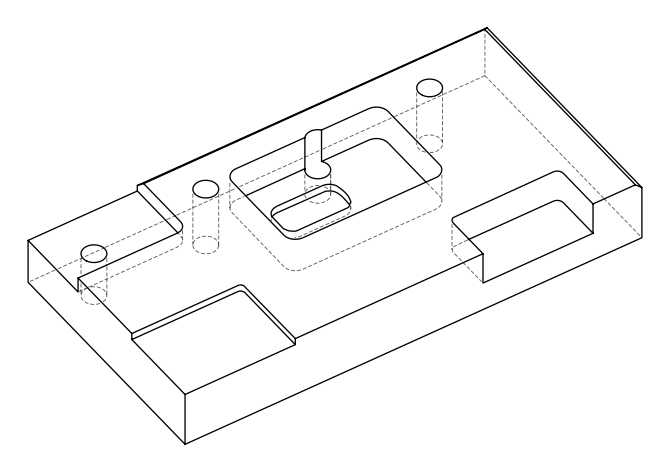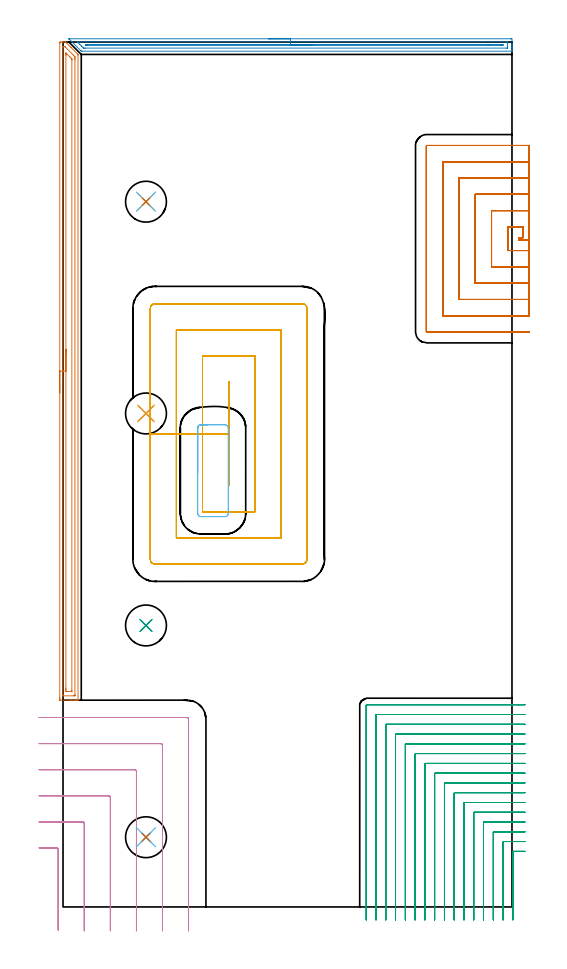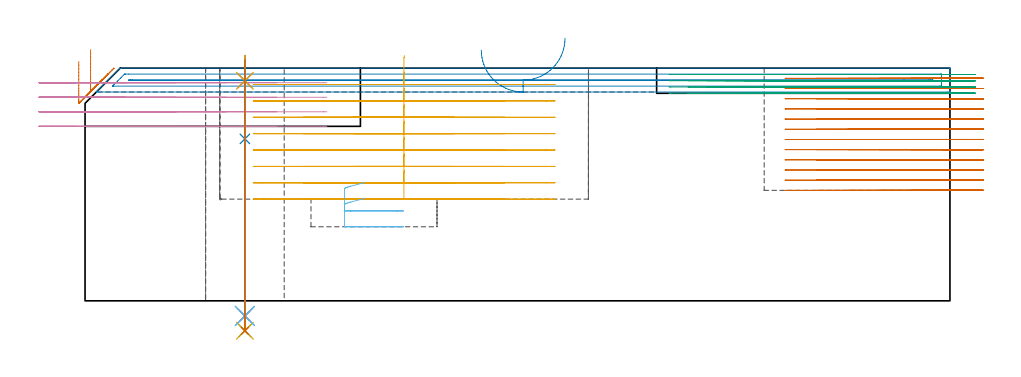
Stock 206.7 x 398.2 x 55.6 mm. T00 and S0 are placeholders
(PLAN: 19 operations, 12 tool changes, 80.5 min)
(1 AREA_MILL | FG_CHAMFER_SURFACE | UGT0205_001 | 7.46 min | 10872 mm3)
(2 AREA_MILL_1 | FG_CHAMFER_SURFACE_1 | UGT0205_001 | 4.97 min | 3252 mm3)
(3 MILL_CORNER_NOTCH_RECTANGULAR | CORNER_NOTCH_RECTANGULAR | UGT0201_124 | Follow Part, ap 1.5, ae 75% | 14.82 min | 40397 mm3)
(4 MILL_CORNER_NOTCH_RECTANGULAR_1 | CORNER_NOTCH_RECTANGULAR_1 | UGT0201_008 | Follow Part, ap 4, ae 75% | 5.68 min | 86677 mm3)
(5 MILL_RECTANGULAR_POCKET | POCKET_RECTANGULAR_STRAIGHT | UGT0201_008 | Follow Part, ap 4, ae 75% | 16.77 min | 371796 mm3)
(6 MILL_RECTANGULAR_POCKET_1 | POCKET_RECTANGULAR_STRAIGHT_1 | UGT0201_008 | Follow Part, ap 4, ae 75% | 0.67 min | 11037 mm3)
(7 MILL_SLOT | SLOT_PARTIAL_RECTANGULAR | NXT0201_013 | Follow Part, ap 2.5, ae 75% | 27.98 min | 124001 mm3)
(8 SPOT_DRILL | STEP1HOLE | NXT0321_9005460120000 | 0.05 min | 200 mm3)
(9 SPOT_DRILL_1 | STEP1HOLE_1 | NXT0321_9005460120000 | 0.05 min | 153 mm3)
(10 SPOT_DRILL_2 | STEP1HOLE_2 | NXT0321_9005460120000 | 0.05 min | 0 mm3)
(11 SPOT_DRILL_3 | STEP1HOLE_3 | NXT0321_9005460120000 | 0.05 min | 208 mm3)
(12 DRILL_THROUGH_HOLE_INTO_CENTER | STEP1HOLE | NXT0301_087 | 0.19 min | 4218 mm3)
(13 DRILL_TO_ENLARGE_THROUGH_HOLE | STEP1HOLE | UGT0301_256 | 0.21 min | 7155 mm3)
(14 DRILL_THROUGH_HOLE_INTO_CENTER_1 | STEP1HOLE_1 | NXT0301_087 | 0.25 min | 5676 mm3)
(15 DRILL_TO_ENLARGE_THROUGH_HOLE_1 | STEP1HOLE_1 | UGT0301_256 | 0.26 min | 9564 mm3)
(16 DRILL_THROUGH_HOLE_INTO_CENTER_2 | STEP1HOLE_2 | NXT0301_087 | 0.25 min | 2557 mm3)
(17 DRILL_TO_ENLARGE_THROUGH_HOLE_2 | STEP1HOLE_2 | UGT0301_256 | 0.26 min | 5216 mm3)
(18 DRILL_THROUGH_HOLE_INTO_CENTER_3 | STEP1HOLE_3 | NXT0301_087 | 0.25 min | 5701 mm3)
(19 DRILL_TO_ENLARGE_THROUGH_HOLE_3 | STEP1HOLE_3 | UGT0301_256 | 0.26 min | 9540 mm3)
(TOOL UGT0205_001 | Chamfer Mill 20 x 3 x 45 deg. | D20 FL50 Z2)
(TOOL UGT0201_124 | Carbide End Mill 6.0 | D6 FL15 Z4)
(TOOL UGT0201_008 | End Mill 16 mm | D16 FL32 Z4)
(TOOL NXT0201_013 | ENDMILL 10mm | D10 FL30 Z4)
(TOOL NXT0321_9005460120000 | NC Spot Drill, 142deg, 12mm, Carbide, Uncoated | D12 PA142 FL30 Z2)
(TOOL NXT0301_087 | Carbide Drill 11.6mm [860.1-1160-058A1-MM 2214] | D11.6 PA140 FL72 Z2)
(TOOL UGT0301_256 | Twist Drill 18.8 mm | D18.8 PA118 FL135 Z2)
(OP 1 AREA_MILL)
G17 G21 G94 G90
T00 M6
G54
G17 G0 G90 X-1.5 Y236.7 S1061 M3
G43 Z65.6 H0
Z57.2
G94 G1 Y236.738 Z56.328 F250.
Y236.852 Z55.463
Y237.041 Z54.612
Y237.303 Z53.78
Y237.637 Z52.974
Y238.04 Z52.2
Y238.508 Z51.464
Y239.04 Z50.772
Y239.629 Z50.129
Y240.272 Z49.54
Y240.964 Z49.008
Y241.7 Z48.54
Y242.474 Z48.137
Y243.28 Z47.803
Y244.112 Z47.541
Y244.964 Z47.352
Y245.828 Z47.238
Y246.7 Z47.2
Y397.589
X-1.499 Y397.724 Z47.201
X-1.491 Y398.198 Z47.205
X-1.204 Y398.2 Z47.493
X-0.875 Z47.821
X-0.311 Z48.385
X0.019 Z48.713
X1.136 Z49.835
X1.194 Y398.198 Z49.891
X1.217 Y398.184 Z49.914
X3.736 Y395.664 Z52.436
X6.777 Y392.623 Z55.476
X6.894 Y392.505 Z55.592
X6.9 Y392.232 Z55.6
Y95.361
X6.902 Y95.287 Z55.598
X6.865 Y95.208 Z55.556
X6.86 Y95.2 Z55.551
X6.44 Z55.139
X6.04 Z54.739
X5.381 Z54.077
X4.159 Z52.856
X3.594 Z52.288
X-1.128 Y95.201 Z47.569
X-1.483 Y95.204 Z47.215
X-1.492 Y95.207 Z47.206
X-1.497 Y95.811 Z47.203
X-1.5 Y96.435 Z47.2
Y246.7
X-0.086 Z48.614
X-0.085 Y395.804 Z48.615
X-0.084 Y395.906 Z48.616
X-0.081 Y396.012 Z48.619
X-0.074 Y396.19 Z48.626
X0.019 Y396.192 Z48.719
X0.52 Y396.196 Z49.22
X0.713 Y396.19 Z49.413
X0.769 Y396.17 Z49.469
X0.832 Y396.112 Z49.532
X0.912 Y396.036 Z49.612
X1.147 Y395.804 Z49.847
X4.717 Y392.232 Z53.417
X5.381 Y391.557 Z54.081
X5.479 Y391.439 Z54.179
X5.482 Y391.339 Z54.182
X5.484 Y391.237 Z54.184
X5.486 Y390.446 Z54.186
Y390.342
X5.485 Y97.596 Z54.185
X5.484 Y97.494 Z54.184
X5.481 Y97.388 Z54.181
X5.474 Y97.21 Z54.174
X5.381 Y97.208 Z54.081
X4.883 Y97.201 Z53.583
X0.019 Z48.719
X-0.038 Y97.202 Z48.662
X-0.072 Y97.206 Z48.628
X-0.077 Y97.208 Z48.623
X-0.08 Y97.226 Z48.62
X-0.083 Y97.284 Z48.617
X-0.085 Y97.492 Z48.615
X-0.086 Y97.596 Z48.614
Y246.7
X1.328 Z50.028
X1.329 Y392.232 Z50.029
X1.33 Y392.707 Z50.03
X1.335 Y393.125 Z50.035
X1.336 Y393.153 Z50.036
X1.371 Y393.125 Z50.071
X1.806 Y392.694 Z50.506
X3.161 Y391.339 Z51.861
X3.594 Y390.904 Z52.294
X4.045 Y390.446 Z52.745
X4.065 Y390.413 Z52.765
X4.067 Y390.386 Z52.767
X4.07 Y390.327 Z52.77
X4.071 Y390.208 Z52.771
Y389.969
Y99.798
X4.069 Y99.382 Z52.769
X4.067 Y99.263 Z52.767
X4.065 Y99.213 Z52.765
X3.958 Y99.208 Z52.658
X3.775 Y99.201 Z52.475
X1.988 Z50.688
X1.806 Y99.205 Z50.506
X1.624 Y99.21 Z50.324
X1.335 Y99.233 Z50.035
X1.333 Y99.382 Z50.033
X1.33 Y99.858 Z50.03
X1.329 Y100.275 Z50.029
X1.328 Y100.752 Z50.028
Y246.7
Y247.572 Z50.066
Y248.436 Z50.18
Y249.288 Z50.369
Y250.12 Z50.632
Y250.926 Z50.965
Y251.7 Z51.368
Y252.436 Z51.837
Y253.128 Z52.368
Y253.771 Z52.957
Y254.36 Z53.601
Y254.892 Z54.293
Y255.36 Z55.028
Y255.763 Z55.802
Y256.097 Z56.608
Y256.359 Z57.44
Y256.548 Z58.292
Y256.662 Z59.157
Y256.7 Z60.028
G0 Z65.6
M5
M2
(OP 2 AREA_MILL_1)
G17 G21 G94 G90
T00 M6
G54
G17 G0 G90 X94.7 Y399.7 S1061 M3
G43 Z65.6 H0
Z59.9
G94 G1 X94.738 Z59.028 F250.
X94.852 Z58.163
X95.041 Z57.312
X95.303 Z56.48
X95.637 Z55.674
X96.04 Z54.9
X96.508 Z54.164
X97.039 Z53.472
X97.629 Z52.829
X98.272 Z52.24
X98.964 Z51.708
X99.7 Z51.24
X100.474 Z50.837
X101.28 Z50.503
X102.112 Z50.241
X102.963 Z50.052
X103.828 Z49.938
X104.7 Z49.9
X206.083
X206.698 Y399.697 Z49.899
Z49.9
X206.7 Y397.297 Z52.298
Y396.743 Z52.854
Y396.403 Z53.193
Y395.85 Z53.746
Y395.51 Z54.085
Y394.83 Z54.769
Y394.469 Z55.13
X206.693 Y394.062 Z55.53
X206.69 Y394.002 Z55.588
X206.53 Y394. Z55.6
X8.676
X8.405 Y394.004 Z55.59
X8.272 Y394.128 Z55.472
X3.019 Y399.381 Z50.218
X2.868 Y399.53 Z50.067
X2.721 Y399.682 Z49.916
X2.717 Y399.695 Z49.903
X2.721 Y399.699 Z49.899
X104.7 Y399.7 Z49.9
Y398.286 Z51.314
X204.297 Y398.285 Z51.315
X204.393 Y398.284 Z51.316
X204.584 Y398.28 Z51.32
X204.691 Y398.276 Z51.324
X204.694 Y398.247 Z51.353
X204.696 Y398.19 Z51.41
X204.7 Y397.787 Z51.813
Y396.001 Z53.599
X204.697 Y395.51 Z54.09
X204.694 Y395.46 Z54.14
X204.69 Y395.437 Z54.163
X204.675 Y395.421 Z54.179
X204.489 Y395.417 Z54.183
X204.392 Y395.415 Z54.185
X10.462 Y395.414 Z54.186
X9.664 Y395.416 Z54.184
X9.569 Y395.418 Z54.183
X9.475 Y395.421 Z54.179
X9.431 Y395.43 Z54.17
X9.402 Y395.456 Z54.144
X9.343 Y395.51 Z54.09
X8.676 Y396.174 Z53.426
X8.446 Y396.403 Z53.197
X7.783 Y397.067 Z52.533
X6.889 Y397.96 Z51.64
X6.662 Y398.19 Z51.41
X6.589 Y398.269 Z51.331
X6.583 Y398.278 Z51.322
X6.586 Y398.279 Z51.321
X6.634 Y398.283 Z51.317
X6.698 Y398.285 Z51.315
X6.794 Y398.286 Z51.314
X104.7
Y396.872 Z52.728
X202.085 Y396.871 Z52.729
X202.51 Y396.865 Z52.735
X202.646 Y396.849 Z52.751
X202.552 Y396.835 Z52.765
X202.51 Y396.833 Z52.767
X202.084 Y396.829 Z52.771
X201.66 Y396.828 Z52.772
X195.715
X11.356 Y396.829 Z52.771
X10.928 Y396.831 Z52.769
X10.514 Y396.835 Z52.765
X10.462 Y396.844 Z52.756
X10.446 Y396.865 Z52.735
X10.462 Y396.866 Z52.734
X10.888 Y396.871 Z52.729
X10.931 Y396.872
X104.7 Z52.728
X105.571 Z52.766
X106.436 Z52.88
X107.288 Z53.069
X108.12 Z53.332
X108.926 Z53.665
X109.7 Z54.068
X110.436 Z54.537
X111.128 Z55.068
X111.771 Z55.657
X112.36 Z56.301
X112.891 Z56.993
X113.36 Z57.728
X113.763 Z58.502
X114.097 Z59.308
X114.359 Z60.14
X114.548 Z60.992
X114.662 Z61.857
X114.7 Z62.728
G0 Z65.6
M5
M2
(OP 3 MILL_CORNER_NOTCH_RECTANGULAR)
G17 G21 G94 G90
T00 M6
G54
G17 G0 G90 X212.7 Y25.6 S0 M3
G43 Z65.6 H0
Z54.1
G94 G1 X209.7 F250.
X207.395 F500.
G3 X207.1 Y25.305 R0.3
G1 Y-2.973
Y-5.973 F250.
G0 Z65.6
X212.7 Y30.1
Z54.1
G1 X209.7
X202.895 F500.
G3 X202.6 Y29.805 R0.3
G1 Y-3.
Y-6. F250.
G0 Z65.6
X212.7 Y34.6
Z54.1
G1 X209.7
X198.396 F500.
G3 X198.1 Y34.304 R0.3
G1 Y-3.
Y-6. F250.
G0 Z65.6
X212.7 Y39.1
Z54.1
G1 X209.7
X193.896 F500.
G3 X193.6 Y38.804 R0.3
G1 Y-3.
Y-6. F250.
G0 Z65.6
X212.7 Y43.6
Z54.1
G1 X209.7
X189.396 F500.
G3 X189.1 Y43.304 R0.3
G1 Y-3.
Y-6. F250.
G0 Z65.6
X212.7 Y48.1
Z54.1
G1 X209.7
X184.896 F500.
G3 X184.6 Y47.804 R0.3
G1 Y-3.
Y-6. F250.
G0 Z65.6
X212.7 Y52.6
Z54.1
G1 X209.7
X180.396 F500.
G3 X180.1 Y52.304 R0.3
G1 Y-3.
Y-6. F250.
G0 Z65.6
X212.7 Y57.1
Z54.1
G1 X209.7
X175.897 F500.
G3 X175.6 Y56.803 R0.3
G1 Y-3.
Y-6. F250.
G0 Z65.6
X212.7 Y61.6
Z54.1
G1 X209.7
X171.397 F500.
G3 X171.1 Y61.303 R0.3
G1 Y-3.
Y-6. F250.
G0 Z65.6
X212.7 Y66.1
Z54.1
G1 X209.7
X166.897 F500.
G3 X166.6 Y65.803 R0.3
G1 Y-3.
Y-6. F250.
G0 Z65.6
X212.7 Y70.6
Z54.1
G1 X209.7
X162.397 F500.
G3 X162.1 Y70.303 R0.3
G1 Y-3.
Y-6. F250.
G0 Z65.6
X212.7 Y75.1
Z54.1
G1 X209.7
X157.897 F500.
G3 X157.6 Y74.803 R0.3
G1 Y-3.
Y-6. F250.
G0 Z65.6
X212.7 Y79.6
Z54.1
G1 X209.7
X153.397 F500.
G3 X153.1 Y79.303 R0.3
G1 Y-3.
Y-6. F250.
G0 Z65.6
X212.7 Y84.1
Z54.1
G1 X209.7
X148.897 F500.
G3 X148.6 Y83.803 R0.3
G1 Y-3.
Y-6. F250.
G0 Z65.6
X212.7 Y88.6
Z54.1
G1 X209.7
X144.398 F500.
G3 X144.1 Y88.302 R0.3
G1 Y-3.
Y-6. F250.
G0 Z65.6
X212.7 Y93.1
Z54.1
G1 X209.7
X140. F500.
G3 X139.6 Y92.7 R0.4
G1 Y-3.
Y-6. F250.
G0 Z65.6
X212.7 Y25.6
Z52.6
G1 X209.7
X207.395 F500.
G3 X207.1 Y25.305 R0.3
G1 Y-2.973
Y-5.973 F250.
G0 Z65.6
X212.7 Y30.1
Z52.6
G1 X209.7
X202.895 F500.
G3 X202.6 Y29.805 R0.3
G1 Y-3.
Y-6. F250.
G0 Z65.6
X212.7 Y34.6
Z52.6
G1 X209.7
X198.396 F500.
G3 X198.1 Y34.304 R0.3
G1 Y-3.
Y-6. F250.
G0 Z65.6
X212.7 Y39.1
Z52.6
G1 X209.7
X193.896 F500.
G3 X193.6 Y38.804 R0.3
G1 Y-3.
Y-6. F250.
G0 Z65.6
X212.7 Y43.6
Z52.6
G1 X209.7
X189.396 F500.
G3 X189.1 Y43.304 R0.3
G1 Y-3.
Y-6. F250.
G0 Z65.6
X212.7 Y48.1
Z52.6
G1 X209.7
X184.896 F500.
G3 X184.6 Y47.804 R0.3
G1 Y-3.
Y-6. F250.
G0 Z65.6
X212.7 Y52.6
Z52.6
G1 X209.7
X180.396 F500.
G3 X180.1 Y52.304 R0.3
G1 Y-3.
Y-6. F250.
G0 Z65.6
X212.7 Y57.1
Z52.6
G1 X209.7
X175.896 F500.
G3 X175.6 Y56.804 R0.3
G1 Y-3.
Y-6. F250.
G0 Z65.6
X212.7 Y61.6
Z52.6
G1 X209.7
X171.397 F500.
G3 X171.1 Y61.303 R0.3
G1 Y-3.
Y-6. F250.
G0 Z65.6
X212.7 Y66.1
Z52.6
G1 X209.7
X166.897 F500.
G3 X166.6 Y65.803 R0.3
G1 Y-3.
Y-6. F250.
G0 Z65.6
X212.7 Y70.6
Z52.6
G1 X209.7
X162.397 F500.
G3 X162.1 Y70.303 R0.3
G1 Y-3.
Y-6. F250.
G0 Z65.6
X212.7 Y75.1
Z52.6
G1 X209.7
X157.897 F500.
G3 X157.6 Y74.803 R0.3
G1 Y-3.
Y-6. F250.
G0 Z65.6
X212.7 Y79.6
Z52.6
G1 X209.7
X153.397 F500.
G3 X153.1 Y79.303 R0.3
G1 Y-3.
Y-6. F250.
G0 Z65.6
X212.7 Y84.1
Z52.6
G1 X209.7
X148.897 F500.
G3 X148.6 Y83.803 R0.3
G1 Y-3.
Y-6. F250.
G0 Z65.6
X212.7 Y88.6
Z52.6
G1 X209.7
X144.397 F500.
G3 X144.1 Y88.303 R0.3
G1 Y-3.
Y-6. F250.
G0 Z65.6
X212.7 Y93.1
Z52.6
G1 X209.7
X140. F500.
G3 X139.6 Y92.7 R0.4
G1 Y-3.
Y-6. F250.
G0 Z65.6
X212.7 Y25.6
Z51.1
G1 X209.7
X207.395 F500.
G3 X207.1 Y25.305 R0.3
G1 Y-2.973
Y-5.973 F250.
G0 Z65.6
X212.7 Y30.1
Z51.1
G1 X209.7
X202.895 F500.
G3 X202.6 Y29.805 R0.3
G1 Y-3.
Y-6. F250.
G0 Z65.6
X212.7 Y34.6
Z51.1
G1 X209.7
X198.396 F500.
G3 X198.1 Y34.304 R0.3
G1 Y-3.
Y-6. F250.
G0 Z65.6
X212.7 Y39.1
Z51.1
G1 X209.7
X193.896 F500.
G3 X193.6 Y38.804 R0.3
G1 Y-3.
Y-6. F250.
G0 Z65.6
X212.7 Y43.6
Z51.1
G1 X209.7
X189.396 F500.
G3 X189.1 Y43.304 R0.3
G1 Y-3.
Y-6. F250.
G0 Z65.6
X212.7 Y48.1
Z51.1
G1 X209.7
X184.896 F500.
G3 X184.6 Y47.804 R0.3
G1 Y-3.
Y-6. F250.
G0 Z65.6
X212.7 Y52.6
Z51.1
G1 X209.7
X180.396 F500.
G3 X180.1 Y52.304 R0.3
G1 Y-3.
Y-6. F250.
G0 Z65.6
X212.7 Y57.1
Z51.1
G1 X209.7
X175.896 F500.
G3 X175.6 Y56.804 R0.3
G1 Y-3.
Y-6. F250.
G0 Z65.6
X212.7 Y61.6
Z51.1
G1 X209.7
X171.397 F500.
G3 X171.1 Y61.303 R0.3
G1 Y-3.
Y-6. F250.
G0 Z65.6
X212.7 Y66.1
Z51.1
G1 X209.7
X166.897 F500.
G3 X166.6 Y65.803 R0.3
G1 Y-3.
Y-6. F250.
G0 Z65.6
X212.7 Y70.6
Z51.1
G1 X209.7
X162.397 F500.
G3 X162.1 Y70.303 R0.3
G1 Y-3.
Y-6. F250.
G0 Z65.6
X212.7 Y75.1
Z51.1
G1 X209.7
X157.897 F500.
G3 X157.6 Y74.803 R0.3
G1 Y-3.
Y-6. F250.
G0 Z65.6
X212.7 Y79.6
Z51.1
G1 X209.7
X153.397 F500.
G3 X153.1 Y79.303 R0.3
G1 Y-3.
Y-6. F250.
G0 Z65.6
X212.7 Y84.1
Z51.1
G1 X209.7
X148.897 F500.
G3 X148.6 Y83.803 R0.3
G1 Y-3.
Y-6. F250.
G0 Z65.6
X212.7 Y88.6
Z51.1
G1 X209.7
X144.397 F500.
G3 X144.1 Y88.303 R0.3
G1 Y-3.
Y-6. F250.
G0 Z65.6
X212.7 Y93.1
Z51.1
G1 X209.7
X140. F500.
G3 X139.6 Y92.7 R0.4
G1 Y-3.
Y-6. F250.
G0 Z65.6
X212.7 Y25.6
Z49.6
G1 X209.7
X207.395 F500.
G3 X207.1 Y25.305 R0.3
G1 Y-2.973
Y-5.973 F250.
G0 Z65.6
X212.7 Y30.1
Z49.6
G1 X209.7
X202.895 F500.
G3 X202.6 Y29.805 R0.3
G1 Y-3.
Y-6. F250.
G0 Z65.6
X212.7 Y34.6
Z49.6
G1 X209.7
X198.396 F500.
G3 X198.1 Y34.304 R0.3
G1 Y-3.
Y-6. F250.
G0 Z65.6
X212.7 Y39.1
Z49.6
G1 X209.7
X193.896 F500.
G3 X193.6 Y38.804 R0.3
G1 Y-3.
Y-6. F250.
G0 Z65.6
X212.7 Y43.6
Z49.6
G1 X209.7
X189.396 F500.
G3 X189.1 Y43.304 R0.3
G1 Y-3.
Y-6. F250.
G0 Z65.6
X212.7 Y48.1
Z49.6
G1 X209.7
X184.896 F500.
G3 X184.6 Y47.804 R0.3
G1 Y-3.
Y-6. F250.
G0 Z65.6
X212.7 Y52.6
Z49.6
G1 X209.7
X180.396 F500.
G3 X180.1 Y52.304 R0.3
G1 Y-3.
Y-6. F250.
G0 Z65.6
X212.7 Y57.1
Z49.6
G1 X209.7
X175.896 F500.
G3 X175.6 Y56.804 R0.3
G1 Y-3.
Y-6. F250.
G0 Z65.6
X212.7 Y61.6
Z49.6
G1 X209.7
X171.397 F500.
G3 X171.1 Y61.303 R0.3
G1 Y-3.
Y-6. F250.
G0 Z65.6
X212.7 Y66.1
Z49.6
G1 X209.7
X166.897 F500.
G3 X166.6 Y65.803 R0.3
G1 Y-3.
Y-6. F250.
G0 Z65.6
X212.7 Y70.6
Z49.6
G1 X209.7
X162.397 F500.
G3 X162.1 Y70.303 R0.3
G1 Y-3.
Y-6. F250.
G0 Z65.6
X212.7 Y75.1
Z49.6
G1 X209.7
X157.897 F500.
G3 X157.6 Y74.803 R0.3
G1 Y-3.
Y-6. F250.
G0 Z65.6
X212.7 Y79.6
Z49.6
G1 X209.7
X153.397 F500.
G3 X153.1 Y79.303 R0.3
G1 Y-3.
Y-6. F250.
G0 Z65.6
X212.7 Y84.1
Z49.6
G1 X209.7
X148.897 F500.
G3 X148.6 Y83.803 R0.3
G1 Y-3.
Y-6. F250.
G0 Z65.6
X212.7 Y88.6
Z49.6
G1 X209.7
X144.397 F500.
G3 X144.1 Y88.303 R0.3
G1 Y-3.
Y-6. F250.
G0 Z65.6
X212.7 Y93.1
Z49.6
G1 X209.7
X140. F500.
G3 X139.6 Y92.7 R0.4
G1 Y-3.
Y-6. F250.
G0 Z65.6
M5
M2
(OP 4 MILL_CORNER_NOTCH_RECTANGULAR_1)
G17 G21 G94 G90
T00 M6
G54
G17 G0 G90 X-2.2 Y-10.692 S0 M3
G43 Z65.6 H0
Z52.125
G94 G1 Y-7.692 F250.
Y26.405 F500.
G3 X-2.995 Y27.2 R0.8
G1 X-8.
X-11. F250.
G0 Z65.6
X9.8 Y-11.
Z52.125
G1 Y-8.
Y38.405 F500.
G3 X9.005 Y39.2 R0.8
G1 X-8.
X-11. F250.
G0 Z65.6
X21.8 Y-11.
Z52.125
G1 Y-8.
Y50.405 F500.
G3 X21.005 Y51.2 R0.8
G1 X-8.
X-11. F250.
G0 Z65.6
X33.8 Y-11.
Z52.125
G1 Y-8.
Y62.405 F500.
G3 X33.004 Y63.2 R0.8
G1 X-8.
X-11. F250.
G0 Z65.6
X45.8 Y-11.
Z52.125
G1 Y-8.
Y74.404 F500.
G3 X45.004 Y75.2 R0.8
G1 X-8.
X-11. F250.
G0 Z65.6
X57.8 Y-11.
Z52.125
G1 Y-8.
Y86.404 F500.
G3 X57.004 Y87.2 R0.8
G1 X-8.
X-11. F250.
G0 Z65.6
X-2.2 Y-10.692
Z48.65
G1 Y-7.692
Y26.405 F500.
G3 X-2.995 Y27.2 R0.8
G1 X-8.
X-11. F250.
G0 Z65.6
X9.8 Y-11.
Z48.65
G1 Y-8.
Y38.405 F500.
G3 X9.005 Y39.2 R0.8
G1 X-8.
X-11. F250.
G0 Z65.6
X21.8 Y-11.
Z48.65
G1 Y-8.
Y50.405 F500.
G3 X21.005 Y51.2 R0.8
G1 X-8.
X-11. F250.
G0 Z65.6
X33.8 Y-11.
Z48.65
G1 Y-8.
Y62.405 F500.
G3 X33.005 Y63.2 R0.8
G1 X-8.
X-11. F250.
G0 Z65.6
X45.8 Y-11.
Z48.65
G1 Y-8.
Y74.404 F500.
G3 X45.004 Y75.2 R0.8
G1 X-8.
X-11. F250.
G0 Z65.6
X57.8 Y-11.
Z48.65
G1 Y-8.
Y86.404 F500.
G3 X57.004 Y87.2 R0.8
G1 X-8.
X-11. F250.
G0 Z65.6
X-2.2 Y-10.692
Z45.175
G1 Y-7.692
Y26.405 F500.
G3 X-2.995 Y27.2 R0.8
G1 X-8.
X-11. F250.
G0 Z65.6
X9.8 Y-11.
Z45.175
G1 Y-8.
Y38.405 F500.
G3 X9.005 Y39.2 R0.8
G1 X-8.
X-11. F250.
G0 Z65.6
X21.8 Y-11.
Z45.175
G1 Y-8.
Y50.405 F500.
G3 X21.005 Y51.2 R0.8
G1 X-8.
X-11. F250.
G0 Z65.6
X33.8 Y-11.
Z45.175
G1 Y-8.
Y62.405 F500.
G3 X33.005 Y63.2 R0.8
G1 X-8.
X-11. F250.
G0 Z65.6
X45.8 Y-11.
Z45.175
G1 Y-8.
Y74.404 F500.
G3 X45.004 Y75.2 R0.8
G1 X-8.
X-11. F250.
G0 Z65.6
X57.8 Y-11.
Z45.175
G1 Y-8.
Y86.404 F500.
G3 X57.004 Y87.2 R0.8
G1 X-8.
X-11. F250.
G0 Z65.6
X-2.2 Y-10.692
Z41.7
G1 Y-7.692
Y26.405 F500.
G3 X-2.995 Y27.2 R0.8
G1 X-8.
X-11. F250.
G0 Z65.6
X9.8 Y-11.
Z41.7
G1 Y-8.
Y38.405 F500.
G3 X9.005 Y39.2 R0.8
G1 X-8.
X-11. F250.
G0 Z65.6
X21.8 Y-11.
Z41.7
G1 Y-8.
Y50.405 F500.
G3 X21.005 Y51.2 R0.8
G1 X-8.
X-11. F250.
G0 Z65.6
X33.8 Y-11.
Z41.7
G1 Y-8.
Y62.405 F500.
G3 X33.005 Y63.2 R0.8
G1 X-8.
X-11. F250.
G0 Z65.6
X45.8 Y-11.
Z41.7
G1 Y-8.
Y74.404 F500.
G3 X45.004 Y75.2 R0.8
G1 X-8.
X-11. F250.
G0 Z65.6
X57.8 Y-11.
Z41.7
G1 Y-8.
Y86.404 F500.
G3 X57.004 Y87.2 R0.8
G1 X-8.
X-11. F250.
G0 Z65.6
M5
M2
(OP 5 MILL_RECTANGULAR_POCKET)
G17 G21 G94 G90
T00 M6
G54
G17 G0 G90 X76.3 Y239.902 S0 M3
G43 Z65.6 H0
Z58.6
G94 G1 Y241.7 Z58.118 F250.
X76.2 Z58.091
Y217.8 Z51.687
Y193.9 F500.
X76.3
Y241.7
X76.2
Y217.8
X64.2
Y181.9
X88.3
Y253.7
X64.2
Y217.8
X52.2
Y169.9
X100.3
Y265.7
X52.2
Y217.8
X40.2
Y160.
G3 X42.3 Y157.9 R2.1
G1 X110.2
G3 X112.3 Y160. R2.1
G1 Y275.6
G3 X110.2 Y277.7 R2.1
G1 X42.3
G3 X40.2 Y275.6 R2.1
G1 Y217.8
Y216.8
G0 X76.3 Y239.902 Z54.687
G1 Y241.7 Z54.206 F250.
X76.2 Z54.179
Y217.8 Z47.775
Y193.9 F500.
X76.3
Y241.7
X76.2
Y217.8
X64.2
Y181.9
X88.3
Y253.7
X64.2
Y217.8
X52.2
Y169.9
X100.3
Y265.7
X52.2
Y217.8
X40.2
Y160.
G3 X42.3 Y157.9 R2.1
G1 X110.2
G3 X112.3 Y160. R2.1
G1 Y275.6
G3 X110.2 Y277.7 R2.1
G1 X42.3
G3 X40.2 Y275.6 R2.1
G1 Y217.8
Y216.8
G0 X76.3 Y239.902 Z50.775
G1 Y241.7 Z50.293 F250.
X76.2 Z50.266
Y217.8 Z43.862
Y193.9 F500.
X76.3
Y241.7
X76.2
Y217.8
X64.2
Y181.9
X88.3
Y253.7
X64.2
Y217.8
X52.2
Y169.9
X100.3
Y265.7
X52.2
Y217.8
X40.2
Y160.
G3 X42.3 Y157.9 R2.1
G1 X110.2
G3 X112.3 Y160. R2.1
G1 Y275.6
G3 X110.2 Y277.7 R2.1
G1 X42.3
G3 X40.2 Y275.6 R2.1
G1 Y217.8
Y216.8
G0 X76.3 Y239.902 Z46.862
G1 Y241.7 Z46.381 F250.
X76.2 Z46.354
Y217.8 Z39.95
Y193.9 F500.
X76.3
Y241.7
X76.2
Y217.8
X64.2
Y181.9
X88.3
Y253.7
X64.2
Y234.434
Y217.8
X52.2
Y169.9
X100.3
Y265.7
X52.2
Y234.434
Y217.8
X40.2
Y160.
G3 X42.3 Y157.9 R2.1
G1 X110.2
G3 X112.3 Y160. R2.1
G1 Y275.6
G3 X110.2 Y277.7 R2.1
G1 X42.3
G3 X40.2 Y275.6 R2.1
G1 Y217.8
Y216.8
G0 X76.3 Y239.902 Z42.95
G1 Y241.7 Z42.468 F250.
X76.2 Z42.441
Y217.8 Z36.037
Y193.9 F500.
X76.3
Y241.7
X76.2
Y217.8
X64.2
Y181.9
X88.3
Y253.7
X64.2
Y234.434
Y217.8
X52.2
Y169.9
X100.3
Y265.7
X52.2
Y234.434
Y217.8
X40.2
Y160.
G3 X42.3 Y157.9 R2.1
G1 X110.2
G3 X112.3 Y160. R2.1
G1 Y275.6
G3 X110.2 Y277.7 R2.1
G1 X42.3
G3 X40.2 Y275.6 R2.1
G1 Y217.8
Y216.8
G0 X76.3 Y239.902 Z39.037
G1 Y241.7 Z38.556 F250.
X76.2 Z38.529
Y217.8 Z32.125
Y193.9 F500.
X76.3
Y241.7
X76.2
Y217.8
X64.2
Y181.9
X88.3
Y253.7
X64.2
Y234.434
Y217.8
X52.2
Y169.9
X100.3
Y265.7
X52.2
Y234.434
Y217.8
X40.2
Y160.
G3 X42.3 Y157.9 R2.1
G1 X110.2
G3 X112.3 Y160. R2.1
G1 Y275.6
G3 X110.2 Y277.7 R2.1
G1 X42.3
G3 X40.2 Y275.6 R2.1
G1 Y217.8
Y216.8
G0 X76.3 Y239.902 Z35.125
G1 Y241.7 Z34.643 F250.
X76.2 Z34.616
Y217.8 Z28.212
Y193.9 F500.
X76.3
Y241.7
X76.2
Y217.8
X64.2
Y181.9
X88.3
Y253.7
X64.2
Y234.434
Y217.8
X52.2
Y169.9
X100.3
Y265.7
X52.2
Y234.434
Y217.8
X40.2
Y160.
G3 X42.3 Y157.9 R2.1
G1 X110.2
G3 X112.3 Y160. R2.1
G1 Y275.6
G3 X110.2 Y277.7 R2.1
G1 X42.3
G3 X40.2 Y275.6 R2.1
G1 Y217.8
Y216.8
G0 X76.3 Y239.902 Z31.212
G1 Y241.7 Z30.731 F250.
X76.2 Z30.704
Y217.8 Z24.3
Y193.9 F500.
X76.3
Y241.7
X76.2
Y217.8
X64.2
Y181.9
X88.3
Y253.7
X64.2
Y234.434
Y217.8
X52.2
Y169.9
X100.3
Y265.7
X52.2
Y234.434
Y217.8
X40.2
Y160.
G3 X42.3 Y157.9 R2.1
G1 X110.2
G3 X112.3 Y160. R2.1
G1 Y275.6
G3 X110.2 Y277.7 R2.1
G1 X42.3
G3 X40.2 Y275.6 R2.1
G1 Y217.8
Y216.8
G0 Z65.6
M5
M2
(OP 6 MILL_RECTANGULAR_POCKET_1)
G17 G21 G94 G90
T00 M6
G54
G17 G0 G90 X66.83 Y222. S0 M3
G43 Z65.6 H0
Z28.28
G94 G1 X63.5 Z27.388 F250.
X63.377 Z27.355
X63.08 Y221.945 Z27.274
X62.8 Y221.832 Z27.193
X62.548 Y221.666 Z27.112
X62.334 Y221.452 Z27.031
X62.168 Y221.2 Z26.95
X62.055 Y220.92 Z26.869
X62. Y220.623 Z26.788
Y220.5 Z26.755
Y200.85 Z21.49
Y181.2 F500.
G3 X63.5 Y179.7 R1.5
G1 X74.6
G3 X76.1 Y181.2 R1.5
G1 Y220.5
G3 X74.6 Y222. R1.5
G1 X63.5
G3 X62. Y220.5 R1.5
G1 Y200.85
Y199.85
G0 X66.83 Y222. Z24.49
G1 X63.5 Z23.598 F250.
X63.377 Z23.565
X63.08 Y221.945 Z23.484
X62.8 Y221.832 Z23.403
X62.548 Y221.666 Z23.322
X62.334 Y221.452 Z23.241
X62.168 Y221.2 Z23.16
X62.055 Y220.92 Z23.079
X62. Y220.623 Z22.998
Y220.5 Z22.965
Y200.85 Z17.7
Y181.2 F500.
G3 X63.5 Y179.7 R1.5
G1 X74.6
G3 X76.1 Y181.2 R1.5
G1 Y220.5
G3 X74.6 Y222. R1.5
G1 X63.5
G3 X62. Y220.5 R1.5
G1 Y200.85
Y199.85
G0 Z65.6
M5
M2
(OP 7 MILL_SLOT)
G17 G21 G94 G90
T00 M6
G54
G17 G0 G90 X214.7 Y307.2 S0 M3
G43 Z65.6 H0
Z53.167
G94 G1 X211.7 F250.
X209.8 F500.
Y308.1
X211.7
Y313.1
X204.8
Y302.2
X211.7
X214.7 F250.
Y320.6
X211.7
X197.3 F500.
Y294.7
X211.7
X214.7 F250.
Y328.1
X211.7
X189.8 F500.
Y287.2
X211.7
X214.7 F250.
Y335.6
X211.7
X182.3 F500.
Y279.7
X211.7
X214.7 F250.
Y343.1
X211.7
X174.8 F500.
Y272.2
X211.7
X214.7 F250.
Y350.6
X211.7
X167.5 F500.
G3 X167.3 Y350.4 R0.2
G1 Y264.9
G3 X167.5 Y264.7 R0.2
G1 X211.7
X214.7 F250.
G0 Y307.2 Z50.733
G1 X211.7
X209.8 F500.
Y308.1
X211.7
Y313.1
X204.8
Y302.2
X211.7
X214.7 F250.
Y320.6
X211.7
X197.3 F500.
Y294.7
X211.7
X214.7 F250.
Y328.1
X211.7
X189.8 F500.
Y287.2
X211.7
X214.7 F250.
Y335.6
X211.7
X182.3 F500.
Y279.7
X211.7
X214.7 F250.
Y343.1
X211.7
X174.8 F500.
Y272.2
X211.7
X214.7 F250.
Y350.6
X211.7
X167.5 F500.
G3 X167.3 Y350.4 R0.2
G1 Y264.9
G3 X167.5 Y264.7 R0.2
G1 X211.7
X214.7 F250.
G0 Y307.2 Z48.3
G1 X211.7
X209.8 F500.
Y308.1
X211.7
Y313.1
X204.8
Y302.2
X211.7
X214.7 F250.
Y320.6
X211.7
X197.3 F500.
Y294.7
X211.7
X214.7 F250.
Y328.1
X211.7
X189.8 F500.
Y287.2
X211.7
X214.7 F250.
Y335.6
X211.7
X182.3 F500.
Y279.7
X211.7
X214.7 F250.
Y343.1
X211.7
X174.8 F500.
Y272.2
X211.7
X214.7 F250.
Y350.6
X211.7
X167.5 F500.
G3 X167.3 Y350.4 R0.2
G1 Y264.9
G3 X167.5 Y264.7 R0.2
G1 X211.7
X214.7 F250.
G0 Y307.2 Z45.867
G1 X211.7
X209.8 F500.
Y308.1
X211.7
Y313.1
X204.8
Y302.2
X211.7
X214.7 F250.
Y320.6
X211.7
X197.3 F500.
Y294.7
X211.7
X214.7 F250.
Y328.1
X211.7
X189.8 F500.
Y287.2
X211.7
X214.7 F250.
Y335.6
X211.7
X182.3 F500.
Y279.7
X211.7
X214.7 F250.
Y343.1
X211.7
X174.8 F500.
Y272.2
X211.7
X214.7 F250.
Y350.6
X211.7
X167.5 F500.
G3 X167.3 Y350.4 R0.2
G1 Y264.9
G3 X167.5 Y264.7 R0.2
G1 X211.7
X214.7 F250.
G0 Y307.2 Z43.433
G1 X211.7
X209.8 F500.
Y308.1
X211.7
Y313.1
X204.8
Y302.2
X211.7
X214.7 F250.
Y320.6
X211.7
X197.3 F500.
Y294.7
X211.7
X214.7 F250.
Y328.1
X211.7
X189.8 F500.
Y287.2
X211.7
X214.7 F250.
Y335.6
X211.7
X182.3 F500.
Y279.7
X211.7
X214.7 F250.
Y343.1
X211.7
X174.8 F500.
Y272.2
X211.7
X214.7 F250.
Y350.6
X211.7
X167.5 F500.
G3 X167.3 Y350.4 R0.2
G1 Y264.9
G3 X167.5 Y264.7 R0.2
G1 X211.7
X214.7 F250.
G0 Y307.2 Z41.
G1 X211.7
X209.8 F500.
Y308.1
X211.7
Y313.1
X204.8
Y302.2
X211.7
X214.7 F250.
Y320.6
X211.7
X197.3 F500.
Y294.7
X211.7
X214.7 F250.
Y328.1
X211.7
X189.8 F500.
Y287.2
X211.7
X214.7 F250.
Y335.6
X211.7
X182.3 F500.
Y279.7
X211.7
X214.7 F250.
Y343.1
X211.7
X174.8 F500.
Y272.2
X211.7
X214.7 F250.
Y350.6
X211.7
X167.5 F500.
G3 X167.3 Y350.4 R0.2
G1 Y264.9
G3 X167.5 Y264.7 R0.2
G1 X211.7
X214.7 F250.
G0 Y307.2 Z38.567
G1 X211.7
X209.8 F500.
Y308.1
X211.7
Y313.1
X204.8
Y302.2
X211.7
X214.7 F250.
Y320.6
X211.7
X197.3 F500.
Y294.7
X211.7
X214.7 F250.
Y328.1
X211.7
X189.8 F500.
Y287.2
X211.7
X214.7 F250.
Y335.6
X211.7
X182.3 F500.
Y279.7
X211.7
X214.7 F250.
Y343.1
X211.7
X174.8 F500.
Y272.2
X211.7
X214.7 F250.
Y350.6
X211.7
X167.5 F500.
G3 X167.3 Y350.4 R0.2
G1 Y264.9
G3 X167.5 Y264.7 R0.2
G1 X211.7
X214.7 F250.
G0 Y307.2 Z36.133
G1 X211.7
X209.8 F500.
Y308.1
X211.7
Y313.1
X204.8
Y302.2
X211.7
X214.7 F250.
Y320.6
X211.7
X197.3 F500.
Y294.7
X211.7
X214.7 F250.
Y328.1
X211.7
X189.8 F500.
Y287.2
X211.7
X214.7 F250.
Y335.6
X211.7
X182.3 F500.
Y279.7
X211.7
X214.7 F250.
Y343.1
X211.7
X174.8 F500.
Y272.2
X211.7
X214.7 F250.
Y350.6
X211.7
X167.5 F500.
G3 X167.3 Y350.4 R0.2
G1 Y264.9
G3 X167.5 Y264.7 R0.2
G1 X211.7
X214.7 F250.
G0 Y307.2 Z33.7
G1 X211.7
X209.8 F500.
Y308.1
X211.7
Y313.1
X204.8
Y302.2
X211.7
X214.7 F250.
Y320.6
X211.7
X197.3 F500.
Y294.7
X211.7
X214.7 F250.
Y328.1
X211.7
X189.8 F500.
Y287.2
X211.7
X214.7 F250.
Y335.6
X211.7
X182.3 F500.
Y279.7
X211.7
X214.7 F250.
Y343.1
X211.7
X174.8 F500.
Y272.2
X211.7
X214.7 F250.
Y350.6
X211.7
X167.5 F500.
G3 X167.3 Y350.4 R0.2
G1 Y264.9
G3 X167.5 Y264.7 R0.2
G1 X211.7
X214.7 F250.
G0 Y307.2 Z31.267
G1 X211.7
X209.8 F500.
Y308.1
X211.7
Y313.1
X204.8
Y302.2
X211.7
X214.7 F250.
Y320.6
X211.7
X197.3 F500.
Y294.7
X211.7
X214.7 F250.
Y328.1
X211.7
X189.8 F500.
Y287.2
X211.7
X214.7 F250.
Y335.6
X211.7
X182.3 F500.
Y279.7
X211.7
X214.7 F250.
Y343.1
X211.7
X174.8 F500.
Y272.2
X211.7
X214.7 F250.
Y350.6
X211.7
X167.5 F500.
G3 X167.3 Y350.4 R0.2
G1 Y264.9
G3 X167.5 Y264.7 R0.2
G1 X211.7
X214.7 F250.
G0 Y307.2 Z28.833
G1 X211.7
X209.8 F500.
Y308.1
X211.7
Y313.1
X204.8
Y302.2
X211.7
X214.7 F250.
Y320.6
X211.7
X197.3 F500.
Y294.7
X211.7
X214.7 F250.
Y328.1
X211.7
X189.8 F500.
Y287.2
X211.7
X214.7 F250.
Y335.6
X211.7
X182.3 F500.
Y279.7
X211.7
X214.7 F250.
Y343.1
X211.7
X174.8 F500.
Y272.2
X211.7
X214.7 F250.
Y350.6
X211.7
X167.5 F500.
G3 X167.3 Y350.4 R0.2
G1 Y264.9
G3 X167.5 Y264.7 R0.2
G1 X211.7
X214.7 F250.
G0 Y307.2 Z26.4
G1 X211.7
X209.8 F500.
Y308.1
X211.7
Y313.1
X204.8
Y302.2
X211.7
X214.7 F250.
Y320.6
X211.7
X197.3 F500.
Y294.7
X211.7
X214.7 F250.
Y328.1
X211.7
X189.8 F500.
Y287.2
X211.7
X214.7 F250.
Y335.6
X211.7
X182.3 F500.
Y279.7
X211.7
X214.7 F250.
Y343.1
X211.7
X174.8 F500.
Y272.2
X211.7
X214.7 F250.
Y350.6
X211.7
X167.5 F500.
G3 X167.3 Y350.4 R0.2
G1 Y264.9
G3 X167.5 Y264.7 R0.2
G1 X211.7
X214.7 F250.
G0 Z65.6
M5
M2
(OP 8 SPOT_DRILL)
G17 G21 G94 G90
T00 M6
G54
G17 G0 G90 X38.2 Y32.1 S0 M3
G43 Z65.6 H0
G94 G81 G98 Z38.7 F250. R44.7
G80
M5
M2
(OP 9 SPOT_DRILL_1)
G17 G21 G94 G90
T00 M6
G54
G17 G0 G90 X38.2 Y129.6 S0 M3
G43 Z65.6 H0
G94 G81 G98 Z52.6 F250. R58.6
G80
M5
M2
(OP 10 SPOT_DRILL_2)
G17 G21 G94 G90
T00 M6
G54
G17 G0 G90 X38.2 Y227.2 S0 M3
G43 Z65.6 H0
G94 G81 G98 Z52.6 F250. R58.6
G80
M5
M2
(OP 11 SPOT_DRILL_3)
G17 G21 G94 G90
T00 M6
G54
G17 G0 G90 X38.2 Y324.7 S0 M3
G43 Z65.6 H0
G94 G81 G98 Z52.6 F250. R58.6
G80
M5
M2
(OP 12 DRILL_THROUGH_HOLE_INTO_CENTER)
G17 G21 G94 G90
T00 M6
G54
G17 G0 G90 X38.2 Y32.1 S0 M3
G43 Z65.6 H1
G94 G73 G98 Z-3.611 F250. Q11.328 R43.7
G80
M5
M2
(OP 13 DRILL_TO_ENLARGE_THROUGH_HOLE)
G17 G21 G94 G90
T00 M6
G54
G17 G0 G90 X38.2 Y32.1 S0 M3
G43 Z65.6 H0
G94 G81 G98 Z-7.148 F250. R43.7
G80
M5
M2
(OP 14 DRILL_THROUGH_HOLE_INTO_CENTER_1)
G17 G21 G94 G90
T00 M6
G54
G17 G0 G90 X38.2 Y129.6 S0 M3
G43 Z65.6 H1
G94 G73 G98 Z-3.611 F250. Q9.869 R57.6
G80
M5
M2
(OP 15 DRILL_TO_ENLARGE_THROUGH_HOLE_1)
G17 G21 G94 G90
T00 M6
G54
G17 G0 G90 X38.2 Y129.6 S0 M3
G43 Z65.6 H0
G94 G73 G98 Z-7.148 F250. Q15.687 R57.6
G80
M5
M2
(OP 16 DRILL_THROUGH_HOLE_INTO_CENTER_2)
G17 G21 G94 G90
T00 M6
G54
G17 G0 G90 X38.2 Y227.2 S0 M3
G43 Z65.6 H1
G94 G73 G98 Z-3.611 F250. Q9.869 R57.6
G80
M5
M2
(OP 17 DRILL_TO_ENLARGE_THROUGH_HOLE_2)
G17 G21 G94 G90
T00 M6
G54
G17 G0 G90 X38.2 Y227.2 S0 M3
G43 Z65.6 H0
G94 G73 G98 Z-7.148 F250. Q15.687 R57.6
G80
M5
M2
(OP 18 DRILL_THROUGH_HOLE_INTO_CENTER_3)
G17 G21 G94 G90
T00 M6
G54
G17 G0 G90 X38.2 Y324.7 S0 M3
G43 Z65.6 H1
G94 G73 G98 Z-3.611 F250. Q9.869 R57.6
G80
M5
M2
(OP 19 DRILL_TO_ENLARGE_THROUGH_HOLE_3)
G17 G21 G94 G90
T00 M6
G54
G17 G0 G90 X38.2 Y324.7 S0 M3
G43 Z65.6 H0
G94 G73 G98 Z-7.148 F250. Q15.687 R57.6
G80
M5
M2
